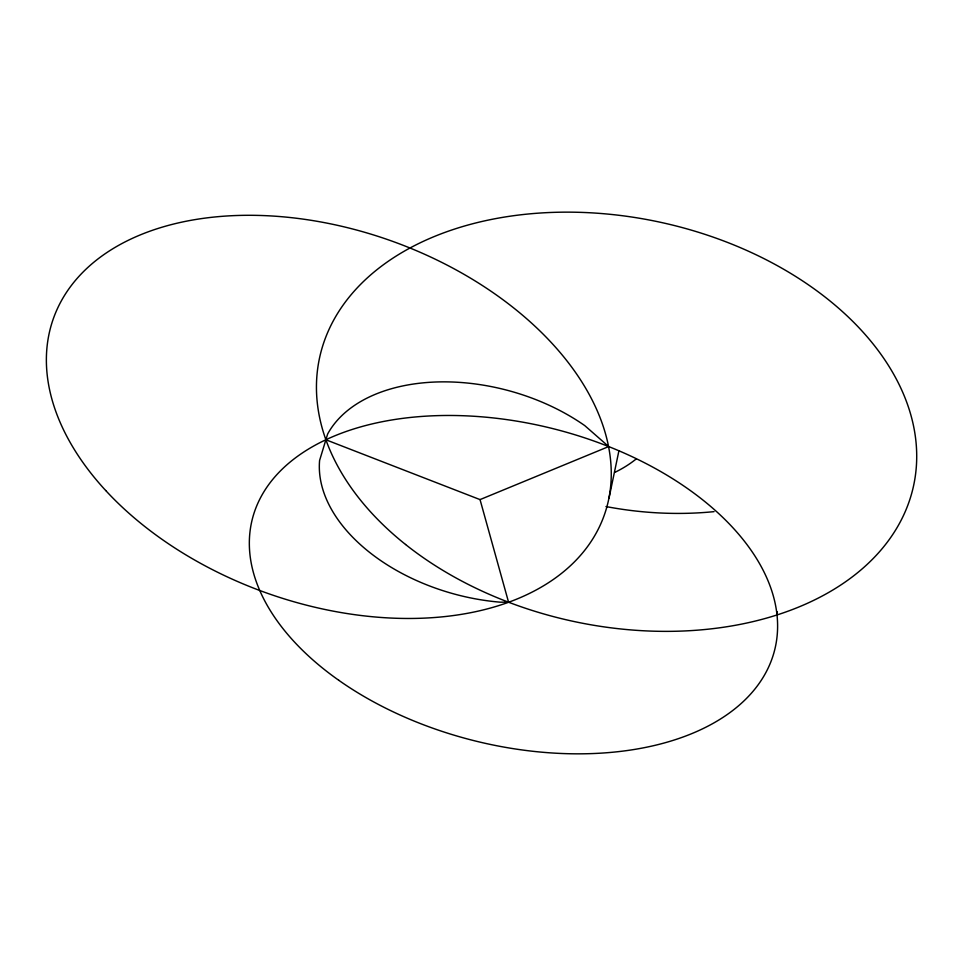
<?xml version="1.0" encoding="UTF-8"?>
<svg xmlns="http://www.w3.org/2000/svg" width="965" height="965" viewBox="0 0 965 965"><rect width="100%" height="100%" fill="white"/><g stroke="black" fill="none" stroke-linecap="round" stroke-linejoin="round"><path stroke-width="1.45" d="M777.006 614.862L777.356 611.882M609.024 498.036L618.855 451.065M480.039 499.605L608.698 446.566L584.766 425.613A165.944 105.257 15.3 0 0 327.642 434.009L319.596 460.438A165.944 105.257 15.3 0 0 500.292 602.184L508.555 602.172L480.039 499.605L325.893 439.775M714.064 511.643A284.627 205.895 11.7 0 1 605.984 506.553M635.911 459.183A156.089 106.97 15.4 0 1 614.898 472.343M338.824 680.325A269.235 160.914 14 0 0 772.41 657.611A269.235 160.914 14 0 0 429.208 415.975A269.235 160.914 14 0 0 338.824 680.325M405.577 544.501A303.818 204.242 12.1 0 0 906.979 507.409A303.818 204.242 12.1 0 0 537.288 213.229A303.818 204.242 12.1 0 0 405.577 544.501M105.704 490.522A292.467 186.776 19.7 0 0 590.459 542.451A292.467 186.776 19.7 0 0 290.477 217.559A292.467 186.776 19.7 0 0 105.704 490.522"/></g></svg>
